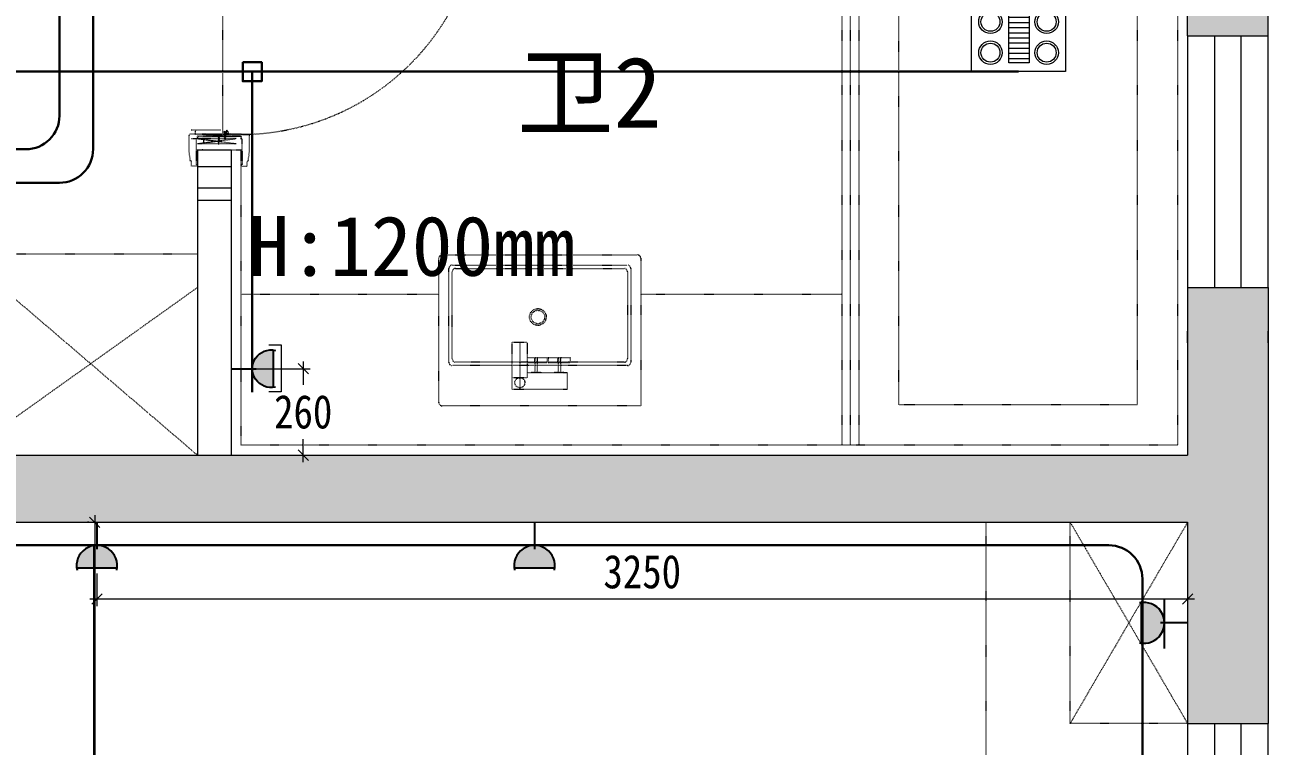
# Model space of a CAD drawing. Header units: millimetres. Extents: x -41640 to 3079702, y -5257903 to 68462.
# Drawn here: x 20768 to 24473, y 10611 to 12762 of the extents above; entities that cross this region are included whole.
import ezdxf

# ---------------------------------------------------------------- set-up
doc = ezdxf.new("R2010")
doc.units = ezdxf.units.MM
doc.header["$LTSCALE"] = 10
doc.linetypes.add('ACAD_ISO03W100', pattern=[30, 12, -18])
doc.linetypes.add('CONTINOUS', pattern=[0])
doc.layers.get('0').update_dxf_attribs({"color": 255})
doc.layers.get('Defpoints').update_dxf_attribs({"color": 255})
for name, color, linetype, lineweight in [('1弱电插座布线图', 6, 'Continuous', 30), ('1强弱电插座尺寸', 5, 'Continuous', 0), ('1强电插座布线图', 1, 'Continuous', 30), ('1强电插座布置图', 1, 'Continuous', 30), ('浅线', 251, 'CONTINOUS', 0), ('灯具', 52, 'Continuous', 0)]:
    doc.layers.add(name, color=color, linetype=linetype, lineweight=lineweight)
doc.layers.add('2323', color=4, linetype='Continuous')
doc.layers.add('LAYER2', color=8, linetype='Continuous')
doc.styles.get("Standard").update_dxf_attribs({"font": ''})
doc.styles.add('夏建东', font='', dxfattribs={"width": 0.85})
doc.styles.add('邓林', font='simhei.ttf')
doc.styles.get('Standard').set_extended_font_data('SimSun')
doc.styles.get('夏建东').set_extended_font_data('SimSun')
doc.dimstyles.new('g', dxfattribs={"dimtxt": 100, "dimasz": 31, "dimexe": 21, "dimexo": 30, "dimgap": 31, "dimtad": 1, "dimtih": 1, "dimtoh": 1, "dimdec": 0, "dimrnd": 10, "dimdsep": 46, "dimtxsty": '夏建东', "dimblk": 'OBLIQUE', "dimcen": 2.5, "dimdle": 21, "dimclrd": 5, "dimclre": 5, "dimclrt": 5, "dimadec": 0, "dimazin": 0, "dimtfac": 1, "dimtdec": 0, "dimtmove": 2, "dimatfit": 3, "dimldrblk": 'DOT', "dimfxl": 300, "dimlwd": -1, "dimlwe": -1, "dimarcsym": 1})

# ---------------------------------------------------------------- blocks, each defined once
blk = doc.blocks.new('_Oblique')
at = {"color": 0, "linetype": 'ByBlock', "lineweight": -2}
blk.add_line((-0.5, -0.5), (0.5, 0.5), dxfattribs=at)
blk = doc.blocks.new('*D278')
at = {"layer": '1强弱电插座尺寸', "color": 5}
for p, q in [((21597.6, 11757.9), (21597.6, 11688.9)), ((21382.6, 11736.9), (21618.6, 11736.9)), ((21597.6, 11458), (21597.6, 11526.9)), ((21412.6, 11479), (21618.6, 11479))]:
    blk.add_line(p, q, dxfattribs=at)
at = {"layer": 'Defpoints', "color": 0, "lineweight": 30}
for p in [(21352.6, 11736.9), (21382.6, 11479), (21597.6, 11479)]:
    blk.add_point(p, dxfattribs=at)
at = {"layer": '1强弱电插座尺寸', "color": 5, "xscale": 31, "yscale": 31, "zscale": 31}
for p, rotation in [((21597.6, 11736.9), 90), ((21597.6, 11479), 270)]:
    blk.add_blockref('_Oblique', p, dxfattribs=dict(at, rotation=rotation))
at = {"layer": '1强弱电插座尺寸', "color": 5, "insert": (21597.6, 11607.9), "char_height": 100, "attachment_point": 5, "style": '夏建东'}
blk.add_mtext('260', dxfattribs=at)
blk = doc.blocks.new('_Dot')
at = {"color": 0, "linetype": 'ByBlock', "lineweight": -2}
blk.add_line((-0.5, 0), (-1, 0), dxfattribs=at)
at = {"color": 0, "linetype": 'ByBlock', "const_width": 0.5}
blk.add_lwpolyline([(-0.25, 0, 1), (0.25, 0, 1)], format="xyb", close=True, dxfattribs=at)
blk = doc.blocks.new('*D282')
at = {"layer": '1强弱电插座尺寸', "color": 5}
for p, q in [((20982.9, 11126), (20982.9, 11029.2)), ((24232.6, 11126), (24232.6, 11029.2)), ((20961.9, 11050.2), (24253.6, 11050.2))]:
    blk.add_line(p, q, dxfattribs=at)
at = {"layer": 'Defpoints', "color": 0, "lineweight": 30}
for p in [(20982.9, 11156), (24232.6, 11156), (24232.6, 11050.2)]:
    blk.add_point(p, dxfattribs=at)
at = {"layer": '1强弱电插座尺寸', "color": 5, "xscale": 31, "yscale": 31, "zscale": 31, "rotation": 180}
blk.add_blockref('_Oblique', (20982.9, 11050.2), dxfattribs=at)
at = {"layer": '1强弱电插座尺寸', "color": 5, "xscale": 31, "yscale": 31, "zscale": 31}
blk.add_blockref('_Oblique', (24232.6, 11050.2), dxfattribs=at)
at = {"layer": '1强弱电插座尺寸', "color": 5, "insert": (22607.7, 11131.2), "char_height": 100, "attachment_point": 5, "style": '夏建东'}
blk.add_mtext('3250', dxfattribs=at)
blk = doc.blocks.new('强电插座')
at = {"lineweight": 0}
h = blk.add_hatch(color=12, dxfattribs=at)
h.set_gradient(color1=(216, 3, 3), color2=(230, 5, 5), tint=1, name='CYLINDER')
h.paths.add_polyline_path([(88497.8, 75989.2, 1.129445), (88497.8, 75909.4)])
at = {"layer": '2323', "color": 1}
for p, q in [((88452.6, 75999.6), (88452.6, 75902)), ((88497.8, 75989.2), (88497.8, 75909.4)), ((88407.2, 75949.3), (88460.4, 75949.3))]:
    blk.add_line(p, q, dxfattribs=at)
blk.add_arc((88492.9, 75949.3), 40.2, 77.2553, 282.7447, dxfattribs=at)
at = {"layer": 'LAYER2', "color": 1, "ltscale": 20}
blk.add_line((88456.4, 75966.1), (88456.4, 75966.1), dxfattribs=at)
blk = doc.blocks.new('强电防水插座')
at = {"layer": '1强电插座布置图', "color": 1, "linetype": 'ByBlock', "lineweight": 9}
blk.add_lwpolyline([(-166178.2, 222988.6), (-166178.2, 223049.7), (-165944.2, 223049.7), (-165944.2, 222988.6)], dxfattribs=at)
at = {"layer": '1强电插座布置图', "color": 250, "linetype": 'ByBlock', "lineweight": 9, "extrusion": (0, 0, -1), "xscale": 2.325322137214242, "yscale": 2.325322137214242, "zscale": -2.325322137599869, "rotation": 90}
blk.add_blockref('强电插座', (342665.7, 17225.9), dxfattribs=at)
blk = doc.blocks.new('*D710')
at = {"layer": '1强弱电插座尺寸', "color": 5}
for p, q in [((20976.2, 11300), (20976.2, 10422.8)), ((20959, 11279), (20955.2, 11279)), ((20976.2, 9383.6), (20976.2, 10260.8)), ((20976.2, 9404.6), (20955.2, 9404.6))]:
    blk.add_line(p, q, dxfattribs=at)
at = {"layer": 'Defpoints', "color": 0, "linetype": 'Continuous', "lineweight": 30}
for p in [(20976.2, 11279), (20982.9, 11279), (20976.2, 9404.6, -2334)]:
    blk.add_point(p, dxfattribs=at)
at = {"layer": '1强弱电插座尺寸', "color": 5, "linetype": 'Continuous', "xscale": 31, "yscale": 31, "zscale": 31}
for p, rotation in [((20976.2, 11279), 90), ((20976.2, 9404.6), 270)]:
    blk.add_blockref('_Oblique', p, dxfattribs=dict(at, rotation=rotation))
at = {"layer": '1强弱电插座尺寸', "color": 5, "linetype": 'Continuous', "lineweight": 30, "insert": (20976.2, 10341.8), "char_height": 100, "attachment_point": 5, "style": '夏建东'}
blk.add_mtext('1870', dxfattribs=at)
blk = doc.blocks.new('浴霸')
at = {"layer": '灯具', "lineweight": 15}
for p, q in [((627907.1, 218501, -4355.3), (627907.1, 218697.1, -4355.3)), ((627907.1, 218697.1, -4355.3), (628176.7, 218697.1, -4355.3)), ((628013.8, 218670.9, -4355.3), (628072, 218670.9, -4355.3)), ((628013.8, 218525.2, -4355.3), (628013.8, 218670.9, -4355.3)), ((628072, 218670.9, -4355.3), (628072, 218525.2, -4355.3)), ((628176.7, 218697.1, -4355.3), (628176.7, 218501, -4355.3)), ((628013.8, 218656.2, -4355.3), (628072, 218656.2, -4355.3)), ((628013.8, 218641.5, -4355.3), (628072, 218641.5, -4355.3)), ((628013.8, 218626.8, -4355.3), (628072, 218626.8, -4355.3)), ((628013.8, 218612.1, -4355.3), (628072, 218612.1, -4355.3)), ((628013.8, 218597.3, -4355.3), (628072, 218597.3, -4355.3)), ((628013.8, 218582.6, -4355.3), (628072, 218582.6, -4355.3)), ((628013.8, 218567.9, -4355.3), (628072, 218567.9, -4355.3)), ((628013.8, 218553.2, -4355.3), (628072, 218553.2, -4355.3)), ((628013.8, 218538.5, -4355.3), (628072, 218538.5, -4355.3)), ((628072, 218525.2, -4355.3), (628013.8, 218525.2, -4355.3)), ((628176.7, 218501, -4355.3), (627907.1, 218501, -4355.3))]:
    blk.add_line(p, q, dxfattribs=at)
for centre, radius in [((627961.4, 218643.3, -4355.3), 33.6), ((627961.4, 218643.3, -4355.3), 27.2), ((628122.4, 218643.3, -4355.3), 33.6), ((628122.4, 218643.3, -4355.3), 27.2), ((627961.4, 218554.8, -4355.3), 33.6), ((627961.4, 218554.8, -4355.3), 27.2), ((628122.4, 218554.8, -4355.3), 33.6), ((628122.4, 218554.8, -4355.3), 27.2)]:
    blk.add_circle(centre, radius, dxfattribs=at)

msp = doc.modelspace()

# ---------------------------------------------------------------- hatches: boundary and pattern name
at = {"layer": '浅线'}
for points in [[(24472.6, 14029), (24232.6, 14029), (24232.6, 12729), (24472.6, 12729)], [(24232.6, 11279), (24232.6, 10679), (24472.6, 10679), (24472.6, 11979), (24232.6, 11979), (24232.6, 11479), (19882.6, 11479), (19882.6, 12139), (19682.6, 12139), (19682.6, 11279)]]:
    msp.add_hatch(color=256, dxfattribs=at).paths.add_polyline_path(points)
h = msp.add_hatch(dxfattribs=at)
h.set_pattern_fill('ANSI31', color=256, scale=20, angle=135, style=0)
h.set_pattern_definition([(180, (-3246102.35, 3421590.874), (-1e-14, -63.5), [])])
h.paths.add_polyline_path([(21382.6, 12389), (21282.6, 12389), (21282.6, 12239), (21382.6, 12239)])

# ---------------------------------------------------------------- linework, layer by layer
at = {"layer": '1弱电插座布线图', "linetype": 'Continuous', "lineweight": 30}
for points in [[(22901.3, 13664.8), (22832.2, 13734, 0.198912), (22761.5, 13763.3), (20971.4, 13763.3, 0.414214), (20871.4, 13663.3), (20871.4, 12491.2, -0.414214), (20771.4, 12391.2), (19429.4, 12391.2, 0.414214), (19329.4, 12291.2), (19329.4, 9200.6, 0.414214), (19429.4, 9100.6), (21229.8, 9100.6, -0.414214), (21329.8, 9000.6), (21329.8, 4449)], [(22803.1, 13663.3), (21071.4, 13663.3, 0.414214), (20971.4, 13563.3), (20971.4, 12391.2, -0.414214), (20871.4, 12291.2), (19529.4, 12291.2, 0.414214), (19429.4, 12191.2), (19429.4, 9300.6, 0.414214), (19529.4, 9200.6), (21329.8, 9200.6, -0.414214), (21429.8, 9100.6), (21429.8, 4449)]]:
    msp.add_lwpolyline(points, format="xyb", dxfattribs=at)
at = {"layer": '1强电插座布线图', "color": 2, "linetype": 'Continuous', "lineweight": 30}
msp.add_lwpolyline([(21417.6, 12650.7), (21474.2, 12650.7), (21474.2, 12594.1), (21417.6, 12594.1)], close=True, dxfattribs=at)
msp.add_lwpolyline([(21821.3, 4375.7), (21821.3, 8377, 0.414214), (21721.3, 8477), (19515.5, 8477, -0.414214), (19415.5, 8577), (19415.5, 12523.2, -0.414214), (19515.5, 12623.2), (23729, 12623.2)], format="xyb", dxfattribs=at)
msp.add_lwpolyline([(21445.9, 11666.8), (21445.9, 12623.2)], dxfattribs=at)
at = {"layer": '1强电插座布线图', "linetype": 'Continuous', "lineweight": 30}
msp.add_lwpolyline([(21921.3, 4375.7), (21921.3, 7139.8, -0.414214), (22021.3, 7239.8), (23997.9, 7239.8, 0.414214), (24097.9, 7339.8), (24097.9, 11110.4, 0.414214), (23997.9, 11210.4), (19571.4, 11210.4)], format="xyb", dxfattribs=at)
msp.add_lwpolyline([(20975.1, 9353.4), (20975.1, 11210.4)], dxfattribs=at)
at = {"layer": '浅线'}
for p, q in [((24232.6, 12729), (24232.6, 14029)), ((24472.6, 12729), (24472.6, 14029)), ((24232.6, 12729), (24472.6, 12729)), ((21282.6, 12389), (21282.6, 11479)), ((21282.6, 12389), (21382.6, 12389)), ((21382.6, 12389), (21382.6, 11479)), ((24232.6, 11979), (24472.6, 11979)), ((24232.6, 11979), (24232.6, 11479)), ((24472.6, 11979), (24472.6, 10679)), ((24232.6, 11814), (24232.6, 11849)), ((24472.6, 11814), (24472.6, 11849)), ((19882.6, 11479), (24232.6, 11479)), ((19520.1, 11279), (24232.6, 11279)), ((24232.6, 11279), (24232.6, 10679)), ((24232.6, 10679), (24472.6, 10679))]:
    msp.add_line(p, q, dxfattribs=at)
at = {"layer": '浅线', "linetype": 'ACAD_ISO03W100', "ltscale": 0.01}
for p, q in [((21357.4, 13194), (21357.4, 12436)), ((21352.4, 12448), (21263, 12448)), ((21370, 12448), (21370.7, 12448)), ((21370, 12443.2), (21370, 12448)), ((21370, 12444), (21370, 12448)), ((21371.1, 12447.6), (21372.9, 12442.2)), ((21257.6, 12386), (21257.6, 12433)), ((21297.6, 12436), (21260.6, 12436)), ((21265, 12423), (21395, 12423)), ((21275.6, 12443), (21275.6, 12436)), ((21275.6, 12436), (21354.6, 12436)), ((21275.6, 12436), (21297.6, 12436)), ((21282.6, 12423.5), (21279.6, 12423.5)), ((21279.6, 12346), (21279.6, 12423.5)), ((21282.6, 12430.5), (21282.6, 12423)), ((21282.6, 12423.5), (21282.6, 12430.5)), ((21352.6, 12430.5), (21282.6, 12430.5)), ((21282.6, 12430.5), (21282.6, 12423)), ((21352.6, 12430.5), (21282.6, 12430.5)), ((21283, 12423), (21398, 12408)), ((21283, 12408), (21398, 12423)), ((21398, 12423), (21283, 12423)), ((21285.6, 12430.5), (21354.6, 12430.5)), ((21285.6, 12430.5), (21354.6, 12430.5)), ((21297.6, 12436), (21352.6, 12434.6)), ((21297.6, 12436), (21354.6, 12436)), ((21354.1, 12436), (21297.6, 12436)), ((21297.6, 12436), (21352.6, 12434.6)), ((21297.6, 12436), (21354.6, 12436)), ((21354.6, 12430.5), (21297.6, 12430.5)), ((21300.6, 12423), (21300.6, 12408)), ((21344.8, 12428), (21346.6, 12433)), ((21344.8, 12411.8), (21344.8, 12428)), ((21346.6, 12405.7), (21346.6, 12433)), ((21348.4, 12428), (21346.6, 12433)), ((21348.4, 12412.4), (21348.4, 12428)), ((21352.6, 12430.5), (21352.6, 12434.6)), ((21352.6, 12430.5), (21352.6, 12434.6)), ((21352.6, 12430.5), (21354.6, 12430.5)), ((21352.6, 12430.5), (21354.6, 12430.5)), ((21353, 12436), (21370, 12436)), ((21353, 12430.5), (21353, 12436)), ((21353, 12430.5), (21353, 12436)), ((21353, 12436), (21370, 12436)), ((21353, 12436), (21370, 12436)), ((21353, 12436), (21353, 12430.5)), ((21409.6, 12430.5), (21353, 12430.5)), ((21409.6, 12430.5), (21353, 12430.5)), ((21353, 12430.5), (21412.6, 12430.5)), ((21354.6, 12436), (21354.6, 12430.5)), ((21354.6, 12430.5), (21354.6, 12436)), ((21354.6, 12430.5), (21354.6, 12436)), ((21354.6, 12436), (21354.6, 12436)), ((21354.6, 12436), (21354.6, 12430.5)), ((21360, 12436), (21355, 12434.6)), ((21355, 12430.5), (21355, 12434.6)), ((21355, 12430.5), (21412.6, 12430.5)), ((21360, 12436), (21434.6, 12436)), ((21367, 12436), (21360, 12436)), ((21362, 12430.5), (21360, 12430.5)), ((21362, 12444), (21370, 12444)), ((21362, 12440), (21362, 12444)), ((21362, 12440), (21362, 12444)), ((21362, 12444), (21370, 12444)), ((21362, 12440), (21362, 12444)), ((21362, 12444), (21370, 12444)), ((21370, 12440), (21362, 12440)), ((21370, 12440), (21362, 12440)), ((21362, 12440), (21370, 12440)), ((21363, 12442.1), (21364.3, 12443.9)), ((21363, 12442.1), (21363, 12441.8)), ((21363, 12441.8), (21364.3, 12440.1)), ((21363.5, 12434), (21365.3, 12439)), ((21363.5, 12426.8), (21363.5, 12434)), ((21364.6, 12443.4), (21364.7, 12443.6)), ((21364.6, 12440.5), (21364.7, 12440.4)), ((21364.7, 12443.2), (21366.5, 12443.2)), ((21364.7, 12440.7), (21366.5, 12440.7)), ((21367.1, 12434), (21365.3, 12439)), ((21365.3, 12420.7), (21365.3, 12439)), ((21366.5, 12443.2), (21366.9, 12443.9)), ((21366.5, 12440.7), (21366.9, 12440.1)), ((21412.6, 12436), (21367, 12436)), ((21367.1, 12427.4), (21367.1, 12434)), ((21367.3, 12443.4), (21367.3, 12443.6)), ((21367.3, 12443.2), (21370, 12443.2)), ((21367.3, 12440.7), (21370, 12440.7)), ((21367.3, 12440.5), (21367.3, 12440.4)), ((21370, 12436), (21370, 12440.7)), ((21370, 12440), (21370, 12436)), ((21370, 12440), (21370, 12436)), ((21370, 12440), (21370, 12436)), ((21370, 12436), (21375, 12436)), ((21370, 12436), (21374.7, 12436)), ((21374.8, 12442.2), (21372.9, 12442.2)), ((21374.8, 12441.7), (21373.1, 12441.7)), ((21373.1, 12441.7), (21375, 12436)), ((21375, 12442), (21375, 12442)), ((21410.6, 12423), (21415.6, 12423)), ((21412.6, 12423.5), (21412.6, 12430.5)), ((21412.6, 12430.5), (21412.6, 12423)), ((21412.6, 12423), (21412.6, 12430)), ((21412.6, 12423.5), (21415.6, 12423.5)), ((21415.6, 12346), (21415.6, 12423.5)), ((21415.6, 12408), (21415.6, 12423)), ((21437.6, 12386), (21437.6, 12433)), ((21261.6, 12356), (21257.6, 12386)), ((21281.1, 12389), (21414.1, 12389)), ((21283, 12408), (21398, 12408)), ((21415.6, 12386), (21415.6, 12346)), ((21433.6, 12356), (21437.6, 12386)), ((21264.6, 12356), (21261.6, 12356)), ((21264.6, 12341), (21264.6, 12356)), ((21282.6, 12341), (21264.6, 12341)), ((21279.6, 12346), (21282.6, 12346)), ((21282.6, 12346), (21282.6, 12341)), ((21412.6, 12346), (21412.6, 12341)), ((21415.6, 12346), (21412.6, 12346)), ((21412.6, 12341), (21430.6, 12341)), ((21430.6, 12356), (21433.6, 12356)), ((21430.6, 12341), (21430.6, 12356)), ((19882.6, 12079), (21282.6, 12079)), ((22001.6, 11636), (22001.6, 12066)), ((22011.6, 12076), (22593.5, 12076)), ((22041.6, 12046), (22563.5, 12046)), ((22603.5, 12066), (22603.5, 11626)), ((22031.6, 11756), (22031.6, 12036)), ((22041.6, 11766), (22041.6, 12026)), ((22051.6, 12036), (22553.5, 12036)), ((22563.5, 12026), (22563.5, 11766)), ((22573.5, 12036), (22573.5, 11756)), ((22220.4, 11675.5), (22220.4, 11815.5)), ((22220.4, 11815.5), (22265.4, 11815.5)), ((22242.9, 11815.5), (22242.9, 11675.5)), ((22265.4, 11710.5), (22265.4, 11815.5)), ((22563.5, 11746), (22041.6, 11746)), ((22553.5, 11756), (22051.6, 11756)), ((22265.4, 11770.5), (22324.1, 11770.5)), ((22265.4, 11755.5), (22324.1, 11755.5)), ((22287.7, 11755.5), (22287.7, 11770.5)), ((22288.1, 11770.5), (22288.1, 11726.5)), ((22295.1, 11770.5), (22295.1, 11726.5)), ((22295.4, 11755.5), (22295.4, 11770.5)), ((22324.1, 11770.5), (22324.1, 11755.5)), ((22327.9, 11770.5), (22392.9, 11770.5)), ((22327.9, 11770.5), (22327.9, 11755.5)), ((22327.9, 11755.5), (22392.9, 11755.5)), ((22356.5, 11755.5), (22356.5, 11770.5)), ((22356.9, 11770.5), (22356.9, 11726.5)), ((22363.9, 11770.5), (22363.9, 11726.5)), ((22364.2, 11755.5), (22364.2, 11770.5)), ((22392.9, 11770.5), (22392.9, 11755.5)), ((22220.4, 11710.5), (22265.4, 11710.5)), ((22265.4, 11725.5), (22385.4, 11725.5)), ((22276.6, 11726.5), (22306.6, 11726.5)), ((22276.6, 11726.5), (22276.6, 11725.5)), ((22306.6, 11726.5), (22306.6, 11725.5)), ((22345.4, 11726.5), (22375.4, 11726.5)), ((22345.4, 11726.5), (22345.4, 11725.5)), ((22375.4, 11726.5), (22375.4, 11725.5)), ((22385.4, 11675.5), (22385.4, 11725.5)), ((22220.4, 11675.5), (22385.4, 11675.5)), ((22603.5, 11626), (22011.6, 11626)), ((23632.6, 5049), (23632.6, 11279))]:
    msp.add_line(p, q, dxfattribs=at)
at = {"layer": '浅线', "ltscale": 0.5}
for p, q in [((24232.6, 12729), (24232.6, 11979)), ((24312.6, 12729), (24312.6, 11979)), ((24392.6, 11979), (24392.6, 12729)), ((24472.6, 11979), (24472.6, 12729)), ((24232.6, 10679), (24232.6, 8079)), ((24312.6, 10679), (24312.6, 8079)), ((24392.6, 8079), (24392.6, 10679)), ((24472.6, 8079), (24472.6, 10679))]:
    msp.add_line(p, q, dxfattribs=at)
at = {"layer": '浅线', "linetype": 'ACAD_ISO03W100', "ltscale": 0.01}
for points in [[(21412.6, 13239), (21412.6, 13499), (23202.6, 13499), (23202.6, 13099), (24202.6, 13099), (24202.6, 11509), (21412.6, 11509), (21412.6, 12389)], [(23202.6, 13099), (23202.6, 11509)], [(23227.6, 13099), (23227.6, 11509)], [(23252.6, 13099), (23252.6, 11509)], [(21282.6, 11979), (20582.6, 11479), (19882.6, 12079)], [(19882.6, 11479), (20582.6, 12079), (21282.6, 11479)], [(21412.6, 11959), (22001.6, 11959)], [(22603.5, 11959), (23202.6, 11959)], [(24232.6, 10679), (23882.6, 10679), (23882.6, 11279)], [(24232.6, 11279), (23882.6, 10679)], [(23882.6, 11279), (24232.6, 10679)]]:
    msp.add_lwpolyline(points, dxfattribs=at)
msp.add_lwpolyline([(23372.6, 12979), (24082.6, 12979), (24082.6, 11629), (23372.6, 11629)], close=True, dxfattribs=at)
at = {"layer": '浅线', "ltscale": 0.5}
msp.add_lwpolyline([(21282.6, 12239), (21382.6, 12239)], dxfattribs=at)
at = {"layer": '浅线', "linetype": 'ACAD_ISO03W100', "ltscale": 0.01}
for centre, radius in [((22296.9, 11891), 25), ((22296.9, 11891), 20), ((22242.9, 11695.1), 15), ((22242.9, 11695.1), 15)]:
    msp.add_circle(centre, radius, dxfattribs=at)
for centre, radius, start, end in [((21409.2, 13153.5), 718.2, 267.5086, 0.5164), ((21280.6, 12443), 5, 90, 180), ((21370.7, 12447.5), 0.5, 18.4349, 90), ((21260.6, 12433), 3, 90, 180), ((21350.1, 12398.8), 20.7, 94.3616, 105.6384), ((21344.7, 12419), 0.363, 237.7921, 271.0654), ((21350.1, 12396.8), 20.7, 94.3616, 105.6384), ((21344.7, 12417), 0.363, 237.7921, 271.0654), ((21350.1, 12394.8), 20.7, 94.3616, 105.6384), ((21350.1, 12394.8), 20.7, 94.3616, 105.6384), ((21344.7, 12415), 0.363, 237.7921, 271.0654), ((21344.7, 12415), 0.363, 237.7921, 271.0654), ((21350.1, 12392.8), 20.7, 94.3616, 105.6384), ((21350.1, 12392.8), 20.7, 94.3616, 105.6384), ((21344.7, 12413), 0.363, 237.7921, 271.0654), ((21344.7, 12413), 0.363, 237.7921, 271.0654), ((21350.1, 12406.8), 20.7, 94.3616, 105.6384), ((21344.8, 12427), 0.363, 237.7921, 271.0654), ((21350.1, 12404.8), 20.7, 94.3616, 105.6384), ((21344.8, 12425), 0.363, 237.7921, 271.0654), ((21350.1, 12402.8), 20.7, 94.3616, 105.6384), ((21344.8, 12423), 0.363, 237.7921, 271.0654), ((21350.1, 12400.8), 20.7, 94.3616, 105.6384), ((21344.8, 12421), 0.363, 237.7921, 271.0654), ((21350.1, 12398.8), 20.7, 94.3616, 105.6384), ((21344.8, 12419), 0.363, 237.7921, 271.0654), ((21349.6, 12408.8), 20.7, 94.3616, 98.5092), ((21347.8, 12429.2), 0.322, 47.1598, 86.6381), ((21348.3, 12419.2), 0.322, 47.1598, 86.6381), ((21348.3, 12417.2), 0.322, 47.1598, 86.6381), ((21348.3, 12415.2), 0.322, 47.1598, 86.6381), ((21348.3, 12415.2), 0.322, 47.1598, 86.6381), ((21348.3, 12413.2), 0.322, 47.1598, 86.6381), ((21348.3, 12413.2), 0.322, 47.1598, 86.6381), ((21348.3, 12427.2), 0.322, 47.1598, 86.6381), ((21348.3, 12425.2), 0.322, 47.1598, 86.6381), ((21348.3, 12423.2), 0.322, 47.1598, 86.6381), ((21348.3, 12421.2), 0.322, 47.1598, 86.6381), ((21348.3, 12419.2), 0.322, 47.1598, 86.6381), ((21348.3, 12412.2), 0.322, 47.1598, 86.6381), ((21368.9, 12412.8), 20.7, 94.3616, 105.6384), ((21368.9, 12412.8), 20.7, 94.3616, 105.6384), ((21363.5, 12433), 0.363, 237.7921, 271.0654), ((21363.5, 12433), 0.363, 237.7921, 271.0654), ((21368.9, 12410.8), 20.7, 94.3616, 105.6384), ((21368.9, 12410.8), 20.7, 94.3616, 105.6384), ((21363.5, 12431), 0.363, 237.7921, 271.0654), ((21363.5, 12431), 0.363, 237.7921, 271.0654), ((21368.9, 12408.8), 20.7, 94.3616, 105.6384), ((21363.5, 12429), 0.363, 237.7921, 271.0654), ((21364.5, 12443.7), 0.25, 323.9587, 143.9356), ((21364.5, 12440.2), 0.25, 216.0644, 36.0413), ((21364.7, 12443.3), 0.1, 141.3507, 270), ((21364.7, 12440.6), 0.1, 90, 218.6493), ((21368.4, 12414.8), 20.7, 94.3616, 98.5092), ((21366.6, 12435.2), 0.322, 47.1598, 86.6381), ((21367.1, 12443.7), 0.25, 323.9587, 143.9356), ((21367.1, 12440.2), 0.25, 216.0644, 36.0413), ((21367.1, 12433.2), 0.322, 47.1598, 86.6381), ((21367.1, 12433.2), 0.322, 47.1598, 86.6381), ((21367.1, 12431.2), 0.322, 47.1598, 86.6381), ((21367.1, 12431.2), 0.322, 47.1598, 86.6381), ((21367.1, 12429.2), 0.322, 47.1598, 86.6381), ((21367.1, 12427.2), 0.322, 47.1598, 86.6381), ((21367.3, 12443.3), 0.1, 141.3507, 270), ((21367.3, 12440.6), 0.1, 90, 218.6493), ((21374.8, 12442), 0.25, 0, 90), ((21374.8, 12442), 0.25, 270, 0), ((21434.6, 12433), 3, 0, 90), ((22011.6, 12066), 10, 90, 180), ((22041.6, 12036), 10, 90, 180), ((22563.5, 12036), 10, 0, 90), ((22593.5, 12066), 10, 0, 90), ((22051.6, 12026), 10, 90, 180), ((22553.5, 12026), 10, 0, 90), ((22041.6, 11756), 10, 180, 270), ((22051.6, 11766), 10, 180, 270), ((22553.5, 11766), 10, 270, 0), ((22563.5, 11756), 10, 270, 0), ((22011.6, 11636), 10, 180, 270)]:
    msp.add_arc(centre, radius, start, end, dxfattribs=at)
msp.add_point((21297.4, 12389), dxfattribs=at)

# ---------------------------------------------------------------- block references
at = {"layer": '1强电插座布置图', "color": 7, "xscale": 1.040000000037253, "yscale": 1.040000000037253, "zscale": 1.040000000013976}
msp.add_blockref('浴霸', (-629434.6, -214617.8, 4529.5), dxfattribs=at)
at = {"layer": '1强电插座布置图', "color": 7}
for name, p, xscale, yscale, zscale, rotation in [('强电防水插座', (-112298, -87898.6), 0.6000000000931323, 0.6000000000931323, 0.6, 270), ('强电插座', (-93811.4, 144902.8), 1.511459389235824, 1.511459389468655, 1.511459389440006, 270), ('强电插座', (-92507.6, 144902.8), 1.511459389235824, 1.511459389468655, 1.511459389440006, 270), ('强电插座', (157856.4, 125773.3), 1.511459389235824, 1.511459389468655, 1.511459389440006, 180)]:
    msp.add_blockref(name, p, dxfattribs=dict(at, xscale=xscale, yscale=yscale, zscale=zscale, rotation=rotation))

# ---------------------------------------------------------------- texts
at = {"layer": '1强弱电插座尺寸', "color": 45, "insert": (21434.9, 12010.8), "char_height": 178.605, "width": 2502.515, "attachment_point": 7}
msp.add_mtext('{\\C256;H:1200mm}', dxfattribs=at)
at = {"layer": '浅线', "linetype": 'ByBlock', "insert": (22234.2, 12666.7, 0), "char_height": 211.2, "width": 1868.847, "attachment_point": 1, "style": '邓林'}
msp.add_mtext('卫2', dxfattribs=at)

# ---------------------------------------------------------------- dimensions: what is measured, and where the dimension line sits
at = {"layer": '1强弱电插座尺寸', "color": 250}
dim = msp.add_linear_dim(base=(21597.6, 11479), p1=(21352.6, 11736.9), p2=(21382.6, 11479), angle=90, dimstyle='g', dxfattribs=at)
dim.commit()
dim.dimension.update_dxf_attribs({"geometry": '*D278', "text_midpoint": (21597.6, 11607.9)})
at = {"layer": '1强弱电插座尺寸', "linetype": 'Continuous', "lineweight": 30}
dim = msp.add_linear_dim(base=(20976.2, 11279), p1=(20976.2, 9404.6, -2334), p2=(20982.9, 11279), angle=90, dimstyle='g', override={"dimfxlon": 1}, dxfattribs=at)
dim.commit()
dim.dimension.update_dxf_attribs({"geometry": '*D710', "text_midpoint": (20976.2, 10341.8)})
at = {"layer": '1强弱电插座尺寸', "color": 250}
dim = msp.add_linear_dim(base=(24232.6, 11050.2), p1=(20982.9, 11156), p2=(24232.6, 11156), dimstyle='g', dxfattribs=at)
dim.commit()
dim.dimension.update_dxf_attribs({"geometry": '*D282', "text_midpoint": (22607.7, 11131.2)})

doc.saveas('drawing.dxf')
